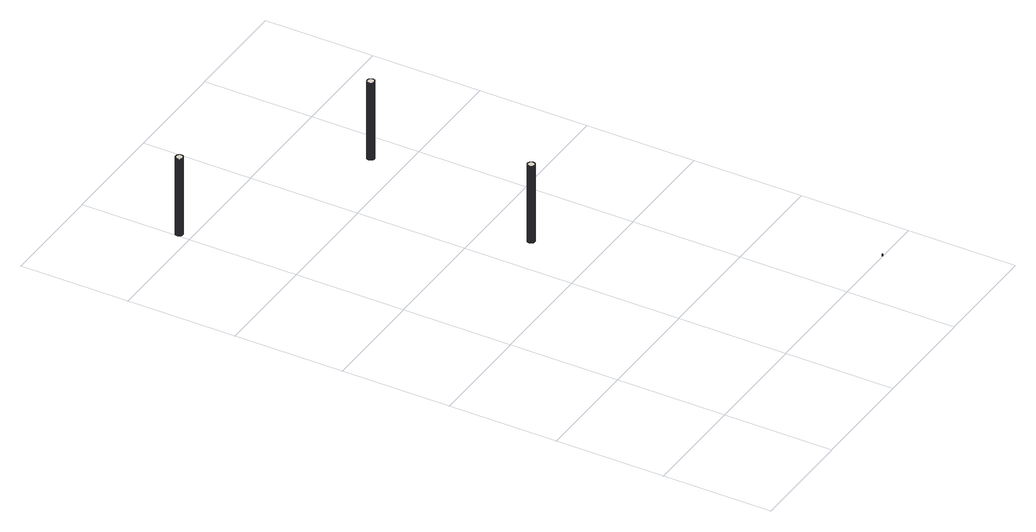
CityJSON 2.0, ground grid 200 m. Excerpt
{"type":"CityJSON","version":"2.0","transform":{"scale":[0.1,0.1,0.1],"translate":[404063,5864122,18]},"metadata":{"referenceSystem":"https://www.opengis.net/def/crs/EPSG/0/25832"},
"CityObjects":{
"building1":{"type":"Building","attributes":{"Gemeindeschluessel":"03454005","AbsoluteHoehe":"19.427","MittlereTraufHoehe":"171.036","Firsthoehe":"171.036","function":"51002_1220","roofType":"1000","measuredHeight":151.61},"address":[{"country":"Germany","locality":"Börger"}],"geometry":[{"type":"MultiSurface","lod":"1","boundaries":[[[0,1,2,3,4,5,6,7,8,9,10,11,12,13,14,15,16,17,18,19,20,21,22,23,24,25,26,27,28,29,30,31,32,33,34,35,36,37,38,39,40,41,42,43,44,45,46,47,48,49,50,51,52,53,54,55,56,57,58,59,60,61,62,63,64,65,66,67,68,69,70,71,72,73,74,75,76,77,78,79,80,81,82,83,84,85,86,87,88,89,90,91,92,93,94,95]],[[96,97,98,99,100,101,102,103,104,105,106,107,108,109,110,111,112,113,114,115,116,117,118,119,120,121,122,123,124,125,126,127,128,129,130,131,132,133,134,135,136,137,138,139,140,141,142,143,144,145,146,147,148,149,150,151,152,153,154,155,156,157,158,159,160,161,162,163,164,165,166,167,168,169,170,171,172,173,174,175,176,177,178,179,180,181,182,183,184,185,186,187,188,189,190,191]],[[96,191,95,94]],[[97,96,94,93]],[[98,97,93,92]],[[99,98,92,91]],[[100,99,91,90]],[[101,100,90,89]],[[102,101,89,88]],[[103,102,88,87]],[[104,103,87,86]],[[105,104,86,85]],[[106,105,85,84]],[[107,106,84,83]],[[108,107,83,82]],[[109,108,82,81]],[[110,109,81,80]],[[111,110,80,79]],[[112,111,79,78]],[[113,112,78,77]],[[114,113,77,76]],[[115,114,76,75]],[[116,115,75,74]],[[117,116,74,73]],[[118,117,73,72]],[[119,118,72,71]],[[120,119,71,70]],[[121,120,70,69]],[[122,121,69,68]],[[123,122,68,67]],[[124,123,67,66]],[[125,124,66,65]],[[126,125,65,64]],[[127,126,64,63]],[[128,127,63,62]],[[129,128,62,61]],[[130,129,61,60]],[[131,130,60,59]],[[132,131,59,58]],[[133,132,58,57]],[[134,133,57,56]],[[135,134,56,55]],[[136,135,55,54]],[[137,136,54,53]],[[138,137,53,52]],[[139,138,52,51]],[[140,139,51,50]],[[141,140,50,49]],[[142,141,49,48]],[[143,142,48,47]],[[144,143,47,46]],[[145,144,46,45]],[[146,145,45,44]],[[147,146,44,43]],[[148,147,43,42]],[[149,148,42,41]],[[150,149,41,40]],[[151,150,40,39]],[[152,151,39,38]],[[153,152,38,37]],[[154,153,37,36]],[[155,154,36,35]],[[156,155,35,34]],[[157,156,34,33]],[[158,157,33,32]],[[159,158,32,31]],[[160,159,31,30]],[[161,160,30,29]],[[162,161,29,28]],[[163,162,28,27]],[[164,163,27,26]],[[165,164,26,25]],[[166,165,25,24]],[[167,166,24,23]],[[168,167,23,22]],[[169,168,22,21]],[[170,169,21,20]],[[171,170,20,19]],[[172,171,19,18]],[[173,172,18,17]],[[174,173,17,16]],[[175,174,16,15]],[[176,175,15,14]],[[177,176,14,13]],[[178,177,13,12]],[[179,178,12,11]],[[180,179,11,10]],[[181,180,10,9]],[[182,181,9,8]],[[183,182,8,7]],[[184,183,7,6]],[[185,184,6,5]],[[186,185,5,4]],[[187,186,4,3]],[[188,187,3,2]],[[189,188,2,1]],[[190,189,1,0]],[[191,190,0,95]]]}]},
"building2":{"type":"Building","attributes":{"Gemeindeschluessel":"03454005","AbsoluteHoehe":"18.77","MittlereTraufHoehe":"170.287","Firsthoehe":"170.287","function":"51002_1220","roofType":"1000","measuredHeight":151.52},"address":[{"country":"Germany","locality":"Börger"}],"geometry":[{"type":"MultiSurface","lod":"1","boundaries":[[[192,193,194,195,196,197,198,199,200,201,202,203,204,205,206,207,208,209,210,211,212,213,214,215,216,217,218,219,220,221,222,223,224,225,226,227,228,229,230,231,232,233,234,235,236,237,238,239,240,241,242,243,244,245,246,247,248,249,250,251,252,253,254,255,256,257,258,259,260,261,262,263,264,265,266,267,268,269,270,271,272,273,274,275,276,277,278,279,280,281,282,283,284,285,286,287]],[[288,289,290,291,292,293,294,295,296,297,298,299,300,301,302,303,304,305,306,307,308,309,310,311,312,313,314,315,316,317,318,319,320,321,322,323,324,325,326,327,328,329,330,331,332,333,334,335,336,337,338,339,340,341,342,343,344,345,346,347,348,349,350,351,352,353,354,355,356,357,358,359,360,361,362,363,364,365,366,367,368,369,370,371,372,373,374,375,376,377,378,379,380,381,382,383]],[[288,383,287,286]],[[289,288,286,285]],[[290,289,285,284]],[[291,290,284,283]],[[292,291,283,282]],[[293,292,282,281]],[[294,293,281,280]],[[295,294,280,279]],[[296,295,279,278]],[[297,296,278,277]],[[298,297,277,276]],[[299,298,276,275]],[[300,299,275,274]],[[301,300,274,273]],[[302,301,273,272]],[[303,302,272,271]],[[304,303,271,270]],[[305,304,270,269]],[[306,305,269,268]],[[307,306,268,267]],[[308,307,267,266]],[[309,308,266,265]],[[310,309,265,264]],[[311,310,264,263]],[[312,311,263,262]],[[313,312,262,261]],[[314,313,261,260]],[[315,314,260,259]],[[316,315,259,258]],[[317,316,258,257]],[[318,317,257,256]],[[319,318,256,255]],[[320,319,255,254]],[[321,320,254,253]],[[322,321,253,252]],[[323,322,252,251]],[[324,323,251,250]],[[325,324,250,249]],[[326,325,249,248]],[[327,326,248,247]],[[328,327,247,246]],[[329,328,246,245]],[[330,329,245,244]],[[331,330,244,243]],[[332,331,243,242]],[[333,332,242,241]],[[334,333,241,240]],[[335,334,240,239]],[[336,335,239,238]],[[337,336,238,237]],[[338,337,237,236]],[[339,338,236,235]],[[340,339,235,234]],[[341,340,234,233]],[[342,341,233,232]],[[343,342,232,231]],[[344,343,231,230]],[[345,344,230,229]],[[346,345,229,228]],[[347,346,228,227]],[[348,347,227,226]],[[349,348,226,225]],[[350,349,225,224]],[[351,350,224,223]],[[352,351,223,222]],[[353,352,222,221]],[[354,353,221,220]],[[355,354,220,219]],[[356,355,219,218]],[[357,356,218,217]],[[358,357,217,216]],[[359,358,216,215]],[[360,359,215,214]],[[361,360,214,213]],[[362,361,213,212]],[[363,362,212,211]],[[364,363,211,210]],[[365,364,210,209]],[[366,365,209,208]],[[367,366,208,207]],[[368,367,207,206]],[[369,368,206,205]],[[370,369,205,204]],[[371,370,204,203]],[[372,371,203,202]],[[373,372,202,201]],[[374,373,201,200]],[[375,374,200,199]],[[376,375,199,198]],[[377,376,198,197]],[[378,377,197,196]],[[379,378,196,195]],[[380,379,195,194]],[[381,380,194,193]],[[382,381,193,192]],[[383,382,192,287]]]}]},
"building3":{"type":"Building","attributes":{"Gemeindeschluessel":"03454033","BezugspunktDach":"4000","AbsoluteHoehe":"19.222","MittlereTraufHoehe":"22.722","Firsthoehe":"22.722","function":"51002_1250","measuredHeight":3.5},"address":[{"country":"Germany","locality":"Lorup"}],"geometry":[{"type":"MultiSurface","lod":"1","boundaries":[[[384,385,386,387,388,389,390,391,392,393,394,395,396,397,398,399,400,401,402,403,404,405,406,407,408]],[[409,410,411,412,413,414,415,416,417,418,419,420,421,422,423,424,425,426,427,428,429,430,431,432,433]],[[409,433,408,407]],[[410,409,407,406]],[[411,410,406,405]],[[412,411,405,404]],[[413,412,404,403]],[[414,413,403,402]],[[415,414,402,401]],[[416,415,401,400]],[[417,416,400,399]],[[418,417,399,398]],[[419,418,398,397]],[[420,419,397,396]],[[421,420,396,395]],[[422,421,395,394]],[[423,422,394,393]],[[424,423,393,392]],[[425,424,392,391]],[[426,425,391,390]],[[427,426,390,389]],[[428,427,389,388]],[[429,428,388,387]],[[430,429,387,386]],[[431,430,386,385]],[[432,431,385,384]],[[433,432,384,408]]]}]},
"building4":{"type":"Building","attributes":{"Gemeindeschluessel":"03454005","AbsoluteHoehe":"18.915","MittlereTraufHoehe":"170.677","Firsthoehe":"170.677","function":"51002_1220","roofType":"1000","measuredHeight":151.76},"address":[{"country":"Germany","locality":"Börger"}],"geometry":[{"type":"MultiSurface","lod":"1","boundaries":[[[434,435,436,437,438,439,440,441,442,443,444,445,446,447,448,449,450,451,452,453,454,455,456,457,458,459,460,461,462,463,464,465,466,467,468,469,470,471,472,473,474,475,476,477,478,479,480,481,482,483,484,485,486,487,488,489,490,491,492,493,494,495,496,497,498,499,500,501,502,503,504,505,506,507,508,509,510,511,512,513,514,515,516,517,518,519,520,521,522,523]],[[524,525,526,527,528,529,530,531,532,533,534,535,536,537,538,539,540,541,542,543,544,545,546,547,548,549,550,551,552,553,554,555,556,557,558,559,560,561,562,563,564,565,566,567,568,569,570,571,572,573,574,575,576,577,578,579,580,581,582,583,584,585,586,587,588,589,590,591,592,593,594,595,596,597,598,599,600,601,602,603,604,605,606,607,608,609,610,611,612,613]],[[524,613,523,522]],[[525,524,522,521]],[[526,525,521,520]],[[527,526,520,519]],[[528,527,519,518]],[[529,528,518,517]],[[530,529,517,516]],[[531,530,516,515]],[[532,531,515,514]],[[533,532,514,513]],[[534,533,513,512]],[[535,534,512,511]],[[536,535,511,510]],[[537,536,510,509]],[[538,537,509,508]],[[539,538,508,507]],[[540,539,507,506]],[[541,540,506,505]],[[542,541,505,504]],[[543,542,504,503]],[[544,543,503,502]],[[545,544,502,501]],[[546,545,501,500]],[[547,546,500,499]],[[548,547,499,498]],[[549,548,498,497]],[[550,549,497,496]],[[551,550,496,495]],[[552,551,495,494]],[[553,552,494,493]],[[554,553,493,492]],[[555,554,492,491]],[[556,555,491,490]],[[557,556,490,489]],[[558,557,489,488]],[[559,558,488,487]],[[560,559,487,486]],[[561,560,486,485]],[[562,561,485,484]],[[563,562,484,483]],[[564,563,483,482]],[[565,564,482,481]],[[566,565,481,480]],[[567,566,480,479]],[[568,567,479,478]],[[569,568,478,477]],[[570,569,477,476]],[[571,570,476,475]],[[572,571,475,474]],[[573,572,474,473]],[[574,573,473,472]],[[575,574,472,471]],[[576,575,471,470]],[[577,576,470,469]],[[578,577,469,468]],[[579,578,468,467]],[[580,579,467,466]],[[581,580,466,465]],[[582,581,465,464]],[[583,582,464,463]],[[584,583,463,462]],[[585,584,462,461]],[[586,585,461,460]],[[587,586,460,459]],[[588,587,459,458]],[[589,588,458,457]],[[590,589,457,456]],[[591,590,456,455]],[[592,591,455,454]],[[593,592,454,453]],[[594,593,453,452]],[[595,594,452,451]],[[596,595,451,450]],[[597,596,450,449]],[[598,597,449,448]],[[599,598,448,447]],[[600,599,447,446]],[[601,600,446,445]],[[602,601,445,444]],[[603,602,444,443]],[[604,603,443,442]],[[605,604,442,441]],[[606,605,441,440]],[[607,606,440,439]],[[608,607,439,438]],[[609,608,438,437]],[[610,609,437,436]],[[611,610,436,435]],[[612,611,435,434]],[[613,612,434,523]]]}]}
},
"vertices":[
[6,10231,1530],[5,10226,1530],[5,10221,1530],[5,10216,1530],[5,10211,1530],[6,10207,1530],[7,10202,1530],[8,10198,1530],[10,10195,1530],[11,10191,1530],[13,10188,1530],[15,10185,1530],[17,10182,1530],[19,10180,1530],[21,10177,1530],[23,10174,1530],[26,10172,1530],[29,10169,1530],[33,10166,1530],[36,10164,1530],[40,10162,1530],[45,10160,1530],[50,10158,1530],[55,10157,1530],[59,10156,1530],[63,10155,1530],[69,10155,1530],[74,10155,1530],[78,10155,1530],[83,10156,1530],[87,10157,1530],[91,10158,1530],[95,10160,1530],[99,10161,1530],[102,10163,1530],[105,10165,1530],[108,10167,1530],[110,10169,1530],[113,10171,1530],[116,10173,1530],[118,10176,1530],[121,10179,1530],[123,10183,1530],[126,10186,1530],[128,10190,1530],[130,10195,1530],[132,10199,1530],[133,10204,1530],[134,10208,1530],[135,10213,1530],[135,10218,1530],[135,10223,1530],[135,10228,1530],[134,10233,1530],[133,10237,1530],[132,10241,1530],[130,10245,1530],[129,10248,1530],[127,10252,1530],[125,10255,1530],[123,10257,1530],[122,10260,1530],[119,10263,1530],[117,10265,1530],[114,10268,1530],[111,10271,1530],[108,10273,1530],[104,10276,1530],[100,10278,1530],[96,10280,1530],[91,10282,1530],[86,10283,1530],[81,10284,1530],[77,10285,1530],[71,10285,1530],[66,10285,1530],[62,10285,1530],[57,10284,1530],[53,10283,1530],[49,10282,1530],[45,10280,1530],[41,10279,1530],[38,10277,1530],[35,10275,1530],[32,10273,1530],[30,10271,1530],[27,10269,1530],[24,10267,1530],[22,10264,1530],[19,10261,1530],[17,10258,1530],[14,10254,1530],[12,10250,1530],[10,10245,1530],[8,10241,1530],[7,10236,1530],[8,10241,14],[10,10245,14],[12,10250,14],[14,10254,14],[17,10258,14],[19,10261,14],[22,10264,14],[24,10267,14],[27,10269,14],[30,10271,14],[32,10273,14],[35,10275,14],[38,10277,14],[41,10279,14],[45,10280,14],[49,10282,14],[53,10283,14],[57,10284,14],[62,10285,14],[66,10285,14],[71,10285,14],[77,10285,14],[81,10284,14],[86,10283,14],[91,10282,14],[96,10280,14],[100,10278,14],[104,10276,14],[108,10273,14],[111,10271,14],[114,10268,14],[117,10265,14],[119,10263,14],[122,10260,14],[123,10257,14],[125,10255,14],[127,10252,14],[129,10248,14],[130,10245,14],[132,10241,14],[133,10237,14],[134,10233,14],[135,10228,14],[135,10223,14],[135,10218,14],[135,10213,14],[134,10208,14],[133,10204,14],[132,10199,14],[130,10195,14],[128,10190,14],[126,10186,14],[123,10183,14],[121,10179,14],[118,10176,14],[116,10173,14],[113,10171,14],[110,10169,14],[108,10167,14],[105,10165,14],[102,10163,14],[99,10161,14],[95,10160,14],[91,10158,14],[87,10157,14],[83,10156,14],[78,10155,14],[74,10155,14],[69,10155,14],[63,10155,14],[59,10156,14],[55,10157,14],[50,10158,14],[45,10160,14],[40,10162,14],[36,10164,14],[33,10166,14],[29,10169,14],[26,10172,14],[23,10174,14],[21,10177,14],[19,10180,14],[17,10182,14],[15,10185,14],[13,10188,14],[11,10191,14],[10,10195,14],[8,10198,14],[7,10202,14],[6,10207,14],[5,10211,14],[5,10216,14],[5,10221,14],[5,10226,14],[6,10231,14],[7,10236,14],
[2664,5169,1523],[2665,5165,1523],[2665,5159,1523],[2666,5154,1523],[2668,5150,1523],[2669,5145,1523],[2671,5141,1523],[2673,5138,1523],[2675,5134,1523],[2677,5131,1523],[2679,5128,1523],[2682,5125,1523],[2684,5123,1523],[2686,5121,1523],[2689,5119,1523],[2692,5116,1523],[2695,5114,1523],[2699,5112,1523],[2703,5110,1523],[2707,5109,1523],[2711,5107,1523],[2716,5106,1523],[2721,5105,1523],[2726,5105,1523],[2731,5105,1523],[2735,5105,1523],[2740,5105,1523],[2745,5106,1523],[2750,5108,1523],[2754,5109,1523],[2758,5111,1523],[2762,5113,1523],[2765,5115,1523],[2769,5117,1523],[2771,5120,1523],[2774,5122,1523],[2776,5124,1523],[2779,5127,1523],[2781,5129,1523],[2783,5132,1523],[2785,5135,1523],[2787,5139,1523],[2789,5143,1523],[2791,5147,1523],[2792,5151,1523],[2793,5156,1523],[2794,5161,1523],[2795,5166,1523],[2795,5170,1523],[2795,5174,1523],[2794,5180,1523],[2793,5184,1523],[2792,5189,1523],[2790,5194,1523],[2789,5198,1523],[2787,5201,1523],[2785,5205,1523],[2782,5208,1523],[2780,5211,1523],[2778,5213,1523],[2776,5216,1523],[2773,5218,1523],[2771,5220,1523],[2768,5223,1523],[2764,5225,1523],[2761,5227,1523],[2757,5229,1523],[2753,5230,1523],[2749,5232,1523],[2744,5233,1523],[2739,5234,1523],[2734,5235,1523],[2730,5235,1523],[2725,5235,1523],[2720,5234,1523],[2715,5233,1523],[2710,5232,1523],[2706,5230,1523],[2702,5228,1523],[2698,5227,1523],[2695,5225,1523],[2691,5222,1523],[2689,5220,1523],[2686,5218,1523],[2684,5216,1523],[2681,5213,1523],[2679,5211,1523],[2677,5208,1523],[2675,5204,1523],[2673,5201,1523],[2671,5197,1523],[2669,5193,1523],[2667,5189,1523],[2666,5184,1523],[2665,5179,1523],[2665,5174,1523],[2665,5179,8],[2666,5184,8],[2667,5189,8],[2669,5193,8],[2671,5197,8],[2673,5201,8],[2675,5204,8],[2677,5208,8],[2679,5211,8],[2681,5213,8],[2684,5216,8],[2686,5218,8],[2689,5220,8],[2691,5222,8],[2695,5225,8],[2698,5227,8],[2702,5228,8],[2706,5230,8],[2710,5232,8],[2715,5233,8],[2720,5234,8],[2725,5235,8],[2730,5235,8],[2734,5235,8],[2739,5234,8],[2744,5233,8],[2749,5232,8],[2753,5230,8],[2757,5229,8],[2761,5227,8],[2764,5225,8],[2768,5223,8],[2771,5220,8],[2773,5218,8],[2776,5216,8],[2778,5213,8],[2780,5211,8],[2782,5208,8],[2785,5205,8],[2787,5201,8],[2789,5198,8],[2790,5194,8],[2792,5189,8],[2793,5184,8],[2794,5180,8],[2795,5174,8],[2795,5170,8],[2795,5166,8],[2794,5161,8],[2793,5156,8],[2792,5151,8],[2791,5147,8],[2789,5143,8],[2787,5139,8],[2785,5135,8],[2783,5132,8],[2781,5129,8],[2779,5127,8],[2776,5124,8],[2774,5122,8],[2771,5120,8],[2769,5117,8],[2765,5115,8],[2762,5113,8],[2758,5111,8],[2754,5109,8],[2750,5108,8],[2745,5106,8],[2740,5105,8],[2735,5105,8],[2731,5105,8],[2726,5105,8],[2721,5105,8],[2716,5106,8],[2711,5107,8],[2707,5109,8],[2703,5110,8],[2699,5112,8],[2695,5114,8],[2692,5116,8],[2689,5119,8],[2686,5121,8],[2684,5123,8],[2682,5125,8],[2679,5128,8],[2677,5131,8],[2675,5134,8],[2673,5138,8],[2671,5141,8],[2669,5145,8],[2668,5150,8],[2666,5154,8],[2665,5159,8],[2665,5165,8],[2664,5169,8],[2665,5174,8],
[5174,8,47],[5175,6,47],[5176,5,47],[5177,4,47],[5178,4,47],[5179,4,47],[5180,4,47],[5181,4,47],[5183,5,47],[5184,6,47],[5184,8,47],[5184,9,47],[5184,10,47],[5184,11,47],[5183,12,47],[5182,13,47],[5181,13,47],[5180,14,47],[5179,14,47],[5178,13,47],[5176,13,47],[5176,12,47],[5175,11,47],[5175,10,47],[5174,9,47],[5175,10,12],[5175,11,12],[5176,12,12],[5176,13,12],[5178,13,12],[5179,14,12],[5180,14,12],[5181,13,12],[5182,13,12],[5183,12,12],[5184,11,12],[5184,10,12],[5184,9,12],[5184,8,12],[5184,6,12],[5183,5,12],[5181,4,12],[5180,4,12],[5179,4,12],[5178,4,12],[5177,4,12],[5176,5,12],[5175,6,12],[5174,8,12],[5174,9,12],
[3467,8527,1527],[3472,8526,1527],[3477,8526,1527],[3482,8526,1527],[3487,8526,1527],[3491,8527,1527],[3496,8528,1527],[3500,8529,1527],[3503,8530,1527],[3507,8532,1527],[3510,8533,1527],[3513,8535,1527],[3516,8537,1527],[3519,8539,1527],[3521,8541,1527],[3524,8543,1527],[3527,8546,1527],[3530,8549,1527],[3532,8552,1527],[3535,8556,1527],[3537,8560,1527],[3539,8564,1527],[3541,8569,1527],[3543,8574,1527],[3544,8578,1527],[3544,8583,1527],[3545,8588,1527],[3545,8593,1527],[3545,8598,1527],[3544,8602,1527],[3543,8607,1527],[3542,8611,1527],[3540,8615,1527],[3539,8618,1527],[3537,8621,1527],[3536,8624,1527],[3534,8627,1527],[3532,8630,1527],[3530,8633,1527],[3527,8635,1527],[3525,8638,1527],[3522,8641,1527],[3518,8643,1527],[3515,8646,1527],[3511,8648,1527],[3506,8650,1527],[3502,8652,1527],[3497,8654,1527],[3492,8655,1527],[3491,8655,1527],[3484,8656,1527],[3478,8656,1527],[3472,8656,1527],[3466,8654,1527],[3460,8653,1527],[3454,8651,1527],[3449,8648,1527],[3444,8645,1527],[3440,8642,1527],[3435,8639,1527],[3432,8635,1527],[3429,8632,1527],[3426,8628,1527],[3424,8624,1527],[3422,8620,1527],[3420,8617,1527],[3418,8613,1527],[3417,8610,1527],[3416,8606,1527],[3416,8603,1527],[3415,8600,1527],[3415,8596,1527],[3415,8593,1527],[3415,8589,1527],[3415,8585,1527],[3415,8581,1527],[3416,8576,1527],[3417,8572,1527],[3419,8567,1527],[3421,8563,1527],[3423,8558,1527],[3426,8553,1527],[3430,8549,1527],[3434,8545,1527],[3438,8541,1527],[3443,8537,1527],[3448,8534,1527],[3454,8531,1527],[3460,8529,1527],[3466,8527,1527],[3460,8529,9],[3454,8531,9],[3448,8534,9],[3443,8537,9],[3438,8541,9],[3434,8545,9],[3430,8549,9],[3426,8553,9],[3423,8558,9],[3421,8563,9],[3419,8567,9],[3417,8572,9],[3416,8576,9],[3415,8581,9],[3415,8585,9],[3415,8589,9],[3415,8593,9],[3415,8596,9],[3415,8600,9],[3416,8603,9],[3416,8606,9],[3417,8610,9],[3418,8613,9],[3420,8617,9],[3422,8620,9],[3424,8624,9],[3426,8628,9],[3429,8632,9],[3432,8635,9],[3435,8639,9],[3440,8642,9],[3444,8645,9],[3449,8648,9],[3454,8651,9],[3460,8653,9],[3466,8654,9],[3472,8656,9],[3478,8656,9],[3484,8656,9],[3491,8655,9],[3492,8655,9],[3497,8654,9],[3502,8652,9],[3506,8650,9],[3511,8648,9],[3515,8646,9],[3518,8643,9],[3522,8641,9],[3525,8638,9],[3527,8635,9],[3530,8633,9],[3532,8630,9],[3534,8627,9],[3536,8624,9],[3537,8621,9],[3539,8618,9],[3540,8615,9],[3542,8611,9],[3543,8607,9],[3544,8602,9],[3545,8598,9],[3545,8593,9],[3545,8588,9],[3544,8583,9],[3544,8578,9],[3543,8574,9],[3541,8569,9],[3539,8564,9],[3537,8560,9],[3535,8556,9],[3532,8552,9],[3530,8549,9],[3527,8546,9],[3524,8543,9],[3521,8541,9],[3519,8539,9],[3516,8537,9],[3513,8535,9],[3510,8533,9],[3507,8532,9],[3503,8530,9],[3500,8529,9],[3496,8528,9],[3491,8527,9],[3487,8526,9],[3482,8526,9],[3477,8526,9],[3472,8526,9],[3467,8527,9],[3466,8527,9]
]}
